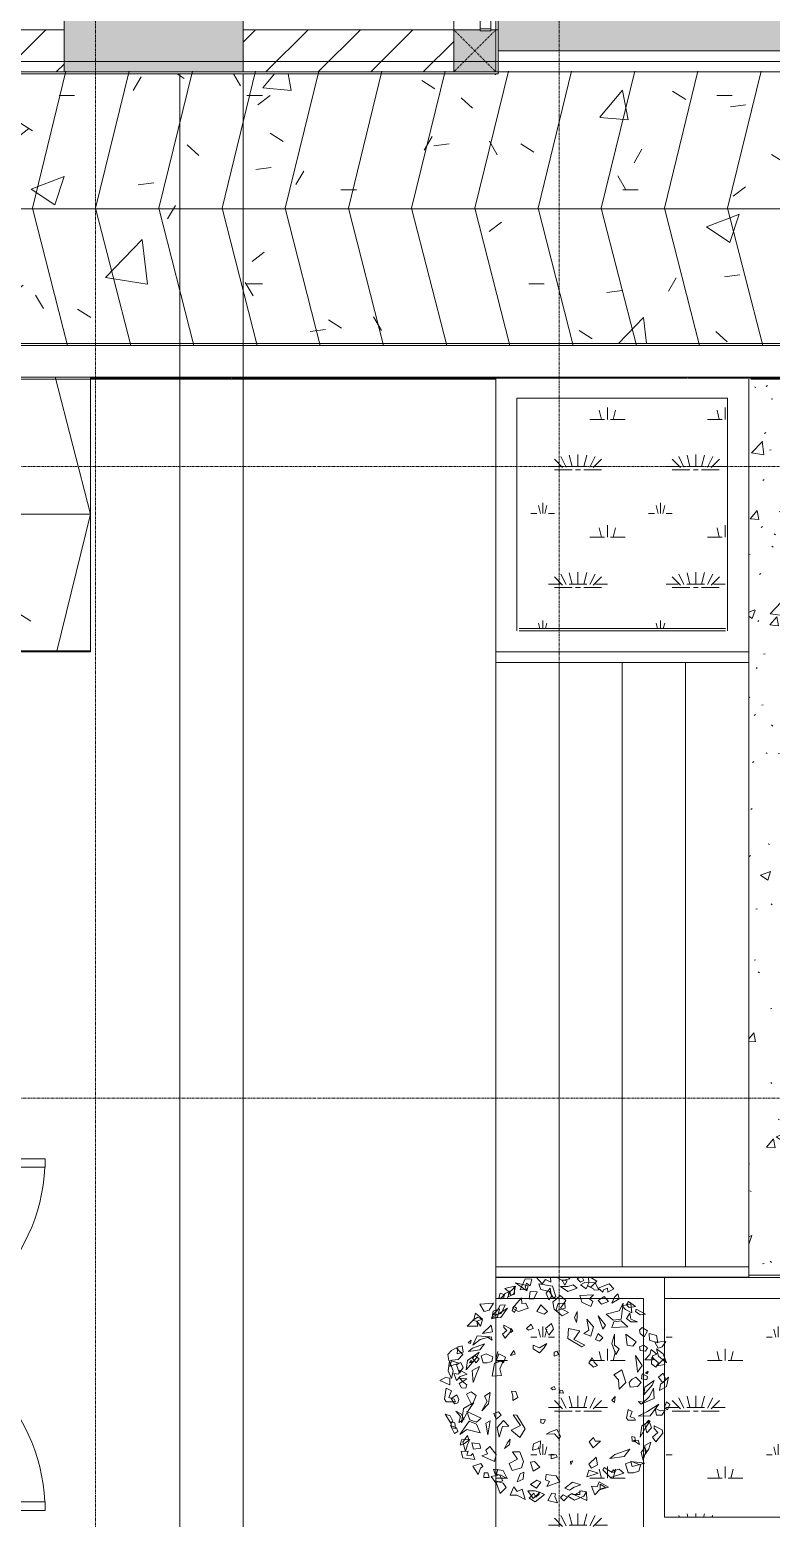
# Model space of a CAD drawing. Header units: millimetres. Extents: x 5357 to 259384, y -16348 to 109893.
# Drawn here: x 52440 to 55959, y 46442 to 53512 of the extents above; entities that cross this region are included whole.
import ezdxf

# ---------------------------------------------------------------- set-up
doc = ezdxf.new("R2010")
doc.units = ezdxf.units.MM
for name, pattern in [('Dash', [6, 3, -3]), ('Grid Line', [22.225, 12.7, -3.175, 3.175, -3.175]), ('IMPORT-Overhead', [3.96875, 2.38125, -1.5875])]:
    doc.linetypes.add(name, pattern=pattern)
for name, color, linetype, lineweight in [('0-1', 7, 'Continuous', 5), ('A-AREA-1', 30, 'IMPORT-Overhead', 9), ('A-DETL-GENF', 92, 'Continuous', 9), ('A-DETL-THIN', 151, 'Continuous', 9), ('A-DOOR', 31, 'Continuous', 9), ('A-DOOR-FRAM', 31, 'Continuous', 9), ('A-FLOR', 192, 'Continuous', 9), ('A-FLOR-HRAL', 11, 'Continuous', 9), ('A-FLOR-PATT', 8, 'Continuous', 9), ('A-WALL', 113, 'Continuous', 9), ('A-WALL-3', 113, 'Continuous', 18), ('A-WALL-PATT', 111, 'Continuous', 9), ('G-IMPT', 8, 'Continuous', 9), ('L-PLNT-1', 7, 'Continuous', 9), ('M-EQPM', 50, 'Continuous', 9), ('S-BEAM-1', 53, 'Continuous', 9), ('S-COLS', 52, 'Continuous', 9), ('S-COLS-1', 253, 'Continuous', 5), ('S-COLS-2', 9, 'Continuous', 18), ('S-COLS-5', 52, 'Continuous', 18), ('S-COLS-6', 52, 'Dash', 9), ('S-COLS-HDLN', 52, 'Dash', 9), ('S-GRID-1', 1, 'Grid Line', 9), ('S-STRS', 31, 'Continuous', 9)]:
    doc.layers.add(name, color=color, linetype=linetype, lineweight=lineweight)
pattern_1 = [(45, (0, 0), (-124.4508, 124.4508), [])]
pattern_2 = [(0, (167.64, 11.2), (558.8, 558.8), [83.82, -16.764, 22.352, -16.764, -419.1]), (0, (167.64, 11.2), (558.8, 558.8), [-139.7, 83.82, -335.28]), (0, (139.7, 27.94), (558.8, 558.8), [55.88, -41.91, 83.82, -41.91, -335.28]), (0, (139.7, 27.94), (558.8, 558.8), [-223.52, 55.88, -279.4]), (0, (335.3, 251.46), (558.8, 558.8), [69.85, -27.94, 69.85, -391.16]), (0, (55.9, 363.2), (558.8, 558.8), [27.94, -55.88, 27.94, -447.04]), (90, (111.76, 363.2), (-558.8, 558.8), [50.292, -508.508]), (90, (279.4, 27.94), (-558.8, 558.8), [55.88, -502.92]), (90, (419.1, 251.46), (-558.8, 558.8), [55.88, -502.92]), (45, (352.04, 22.35), (0, 558.7996), [55.88, -734.383]), (135, (206.76, 22.35), (-558.7996, 0), [55.88, -734.383]), (63.435, (335.28, 25.15), (-0.0005, 558.8001), [55.88, -1193.635]), (75.964, (307.34, 27.94), (-0.00237, 558.80038), [55.88, -2248.111]), (75.964, (447.04, 251.46), (-0.00237, 558.80038), [44.704, -2259.287]), (75.964, (122.94, 363.22), (-0.00237, 558.80038), [39.116, -2264.875]), (104.036, (251.46, 27.94), (0.00237, 558.80038), [55.88, -2248.111]), (104.036, (391.16, 251.46), (0.00237, 558.80038), [44.704, -2259.287]), (104.036, (100.58, 363.22), (0.00237, 558.80038), [39.116, -2264.875]), (116.565, (223.52, 25.15), (0.0005, 558.8001), [55.88, -1193.634])]

# ---------------------------------------------------------------- blocks, each defined once
blk = doc.blocks.new('NCV_TKTC_KET CAU_rvt-1-TKCS_MB CẢNH QUAN CÂY XANH')
at = {"layer": 'S-COLS-1'}
blk.add_hatch(color=256, dxfattribs=at).paths.add_polyline_path([(53452.6, 53311.9), (53452.6, 53761.9), (52602.6, 53761.9), (52602.6, 53311.9)])
at = {"layer": 'S-BEAM-1'}
blk.add_line((54452.6, 56633.3), (54452.6, 53511.9), dxfattribs=at)
at = {"layer": 'S-COLS-2'}
for p, q in [((52602.6, 53761.9), (52602.6, 53311.9)), ((53452.6, 53311.9), (53452.6, 53761.9)), ((52602.6, 53311.9), (53452.6, 53311.9))]:
    blk.add_line(p, q, dxfattribs=at)
blk = doc.blocks.new('Railing - 50 x 10mm-1251311-TKCS_MB CẢNH QUAN CÂY XANH')
at = {"layer": 'A-FLOR-HRAL'}
for p, q in [((25, 5), (-25, 5)), ((-25, 5), (-25, -5)), ((25, -5), (25, 5)), ((-25, -5), (25, -5))]:
    blk.add_line(p, q, dxfattribs=at)
blk = doc.blocks.new('Railing - Railing-1598497-TKCS_MB CẢNH QUAN CÂY XANH')
at = {"layer": 'A-FLOR-HRAL'}
for p, q in [((54578.6, 56630.3), (54578.6, 53516.9)), ((54628.6, 53516.9), (54628.6, 56630.3))]:
    blk.add_line(p, q, dxfattribs=at)
for p in [(54603.6, 56635.3), (54603.6, 53511.9)]:
    blk.add_blockref('Railing - 50 x 10mm-1251311-TKCS_MB CẢNH QUAN CÂY XANH', p)
blk = doc.blocks.new('CAY BACH TRINH - CAY BACH TRINH_dwg-V414-TKCS_MB CẢNH QUAN CÂY XANH')
at = {"layer": 'G-IMPT', "flags": 128}
for points in [[(-477, 1437), (-459, 1512), (-646, 1555)], [(-578, 1452), (-505, 1613), (-404, 1608), (-431, 1511), (-482, 1548), (-505, 1489), (-486, 1456)], [(121, 1587), (40, 1602), (86, 1521)], [(533, 1553), (590, 1452), (520, 1446), (509, 1467), (423, 1512), (399, 1468), (319, 1525), (383, 1562)], [(-874, 1403), (-896, 1328), (-826, 1327), (-809, 1379)], [(-870, 1320), (-769, 1323), (-719, 1438), (-798, 1395)], [(-715, 1368), (-728, 1408), (-805, 1472), (-663, 1508), (-663, 1385)], [(-648, 1504), (-672, 1392), (-758, 1347), (-746, 1419), (-706, 1444)], [(-556, 1333), (-692, 1179), (-600, 1129), (-460, 1181), (-492, 1255), (-553, 1247)], [(-428, 1425), (-446, 1319), (-376, 1318), (-327, 1420)], [(-83, 1327), (-48, 1351), (-99, 1506), (-301, 1542), (-270, 1454), (-140, 1428)], [(-133, 1478), (-191, 1403), (-152, 1303), (-113, 1353)], [(14, 1366), (-94, 1266), (-74, 1166), (43, 1066), (140, 1116), (23, 1178), (101, 1291)], [(23, 1503), (131, 1428), (267, 1478), (209, 1528), (131, 1503)], [(511, 1378), (306, 1366), (335, 1266), (472, 1203), (501, 1278), (452, 1316)], [(579, 1478), (745, 1541), (813, 1466), (725, 1416), (716, 1478), (657, 1453), (647, 1416)], [(667, 1353), (579, 1291), (628, 1241), (735, 1278)], [(871, 1391), (823, 1341), (784, 1253), (891, 1316)], [(-1364, 914), (-1208, 910), (-1218, 988), (-1136, 1017), (-1240, 1107), (-1267, 1010)], [(-1174, 1238), (-1112, 1130), (-1037, 1152), (-972, 1252)], [(-766, 1181), (-866, 1042), (-1009, 1038), (-900, 1094)], [(-996, 1019), (-915, 1047), (-883, 1171), (-978, 1137)], [(-989, 1076), (-860, 1099), (-799, 1231), (-876, 1225), (-913, 1152)], [(-697, 1145), (-671, 1210), (-634, 1180), (-660, 1114)], [(-269, 1228), (-328, 1128), (-220, 1091), (-172, 1128)], [(-50, 1140), (92, 1178), (86, 1252), (-14, 1249)], [(267, 1128), (228, 1041), (257, 966), (267, 1041)], [(696, 1091), (891, 1141), (949, 1253), (920, 1016), (803, 1003)], [(1064, 1244), (1080, 1108), (985, 1158), (937, 1212)], [(1027, 1278), (998, 1228), (1037, 1191), (1135, 1203)], [(1144, 1166), (1135, 1128), (1203, 1078), (1281, 1091)], [(-1164, 910), (-1135, 1007), (-1204, 1044), (-1282, 1000), (-1216, 980)], [(-1010, 928), (-1137, 803), (-990, 828)], [(-840, 791), (-799, 735), (-718, 839), (-724, 876), (-821, 927), (-821, 894), (-775, 847)], [(-415, 941), (-483, 878), (-454, 853), (-386, 878)], [(-113, 953), (-201, 878), (-152, 778), (-84, 866)], [(413, 1016), (443, 853), (365, 803), (472, 766), (511, 903)], [(647, 866), (579, 1066), (686, 928)], [(813, 978), (784, 891), (1018, 903), (920, 991)], [(1047, 1103), (998, 1028), (1066, 978), (1164, 978), (1066, 1016)], [(1261, 753), (1203, 803), (1193, 853), (1232, 891), (1310, 841)], [(-1302, 703), (-1351, 666), (-1312, 653)], [(-1279, 631), (-1217, 768), (-1027, 752), (-1169, 714)], [(-993, 702), (-1009, 756), (-1064, 751)], [(-717, 878), (-717, 816), (-688, 841)], [(140, 878), (131, 728), (335, 603), (384, 628), (218, 716), (306, 841)], [(579, 803), (540, 716), (599, 691), (647, 741)], [(823, 791), (784, 653), (842, 491), (891, 578), (823, 628)], [(988, 791), (1008, 628), (1096, 616), (1144, 678)], [(1339, 702), (1463, 665), (1444, 774), (1337, 802)], [(1422, 673), (1471, 586), (1531, 604), (1583, 684)], [(-1595, 553), (-1527, 591), (-1429, 491), (-1497, 416), (-1634, 403), (-1653, 491)], [(-1424, 524), (-1440, 618), (-1501, 607), (-1513, 501)], [(-1380, 266), (-1361, 403), (-1185, 528), (-1224, 441)], [(-1109, 650), (-1174, 560), (-1345, 537), (-1285, 585)], [(-1283, 435), (-1251, 475), (-1188, 428), (-1232, 366)], [(-1065, 367), (-1127, 366), (-1158, 473), (-1082, 500), (-981, 458), (-1000, 389)], [(-942, 366), (-893, 503), (-795, 453), (-825, 366), (-873, 403)], [(-721, 477), (-654, 499), (-671, 550)], [(-220, 591), (-289, 516), (-386, 578), (-386, 628), (-289, 591), (-181, 653)], [(-74, 528), (-35, 541), (-6, 491), (-74, 466)], [(1135, 478), (1232, 328), (1164, 228), (1154, 328)], [(1310, 591), (1252, 628), (1193, 603), (1203, 553), (1281, 541)], [(1270, 413), (1394, 410), (1386, 473), (1452, 496), (1368, 568), (1347, 490)], [(1378, 453), (1369, 353), (1437, 303), (1476, 366)], [(1447, 578), (1476, 466), (1593, 366), (1544, 503)], [(-1597, 135), (-1570, 248), (-1626, 391), (-1648, 247)], [(-1619, 320), (-1482, 361), (-1595, 398)], [(-1363, 198), (-1471, 259), (-1494, 200), (-1562, 210), (-1523, 107), (-1467, 166)], [(-1478, 213), (-1422, 297), (-1459, 373), (-1523, 336)], [(-1328, 370), (-1279, 378), (-1302, 402)], [(-1274, 77), (-1290, 255), (-1183, 312), (-1221, 219)], [(-855, 181), (-881, 279), (-825, 405), (-958, 362), (-994, 169)], [(491, 441), (443, 366), (511, 303), (569, 328), (521, 378)], [(813, 191), (881, 116), (891, -22), (988, 78), (930, 266)], [(1319, 245), (1280, 215), (1311, 205)], [(1553, 425), (1451, 325), (1568, 345)], [(-1619, 40), (-1622, 139), (-1683, 152), (-1767, 105)], [(-1482, 60), (-1448, -1), (-1384, -6), (-1369, 43), (-1433, 90)], [(-1478, 141), (-1429, 91), (-1371, 128)], [(-74, 16), (-123, -9), (-94, -34), (-55, -22)], [(1085, 125), (1140, 155), (1218, 75), (1163, 15), (1054, 5), (1038, 75)], [(1310, 166), (1300, 116), (1222, 128), (1232, 203)], [(1256, -105), (1272, 5), (1412, 105), (1381, 35)], [(1476, 153), (1534, 78), (1583, 116), (1544, 216)], [(1624, 156), (1594, 16), (1487, -41), (1502, 50), (1551, 81)], [(-1595, -47), (-1673, -9), (-1702, -172), (-1673, -209), (-1536, -209), (-1556, -172), (-1634, -147)], [(-1515, -106), (-1486, -178), (-1501, -227), (-1553, -242), (-1599, -161)], [(-1291, -267), (-1232, -115), (-1304, -62), (-1376, -95)], [(-1145, -345), (-1046, -242), (-1021, -71), (-1105, -125), (-1069, -201)], [(-688, -191), (-610, -147), (-641, -60), (-704, -55), (-685, -122)], [(11, -79), (65, -80), (51, -44), (11, -37)], [(832, -134), (784, -184), (823, -222)], [(1179, -205), (1218, -245), (1264, -215)], [(1398, -9), (1408, -159), (1232, -234), (1339, -134)], [(1563, -293), (1595, -211), (1641, -250), (1609, -331)], [(-1604, -526), (-1578, -497), (-1615, -421), (-1690, -396)], [(-1489, -516), (-1411, -473), (-1448, -396), (-1534, -351), (-1465, -430)], [(-1449, -521), (-1419, -309), (-1263, -222), (-1351, -346)], [(-1224, -515), (-1157, -451), (-1369, -353), (-1324, -476)], [(-935, -470), (-860, -411), (-900, -361), (-966, -383)], [(-582, -741), (-504, -613), (-626, -407), (-681, -406), (-575, -561), (-711, -631)], [(1085, -355), (1023, -325), (999, -455), (1023, -485), (1132, -485), (1116, -455), (1054, -435)], [(1477, -247), (1352, -421), (1173, -426), (1309, -356)], [(1427, -309), (1447, -409), (1525, -409), (1573, -334), (1505, -346)], [(-1553, -680), (-1504, -649), (-1521, -598), (-1613, -563)], [(-1546, -521), (-1536, -609), (-1595, -596), (-1604, -509)], [(-1173, -669), (-1368, -622), (-1473, -694), (-1336, -498), (-1227, -542)], [(-1024, -493), (-1058, -702), (-1088, -530)], [(-888, -735), (-838, -578), (-745, -570), (-823, -487), (-921, -590)], [(-229, -532), (-269, -525), (-272, -467), (-200, -477)], [(-129, -656), (-34, -622), (23, -722), (0, -767), (-69, -688), (-193, -693)], [(1202, -735), (1225, -565), (1350, -495), (1280, -595)], [(1330, -484), (1271, -546), (1300, -671), (1369, -596)], [(1384, -736), (1435, -805), (1537, -675), (1529, -628), (1408, -565), (1408, -607), (1465, -665)], [(-1468, -852), (-1402, -831), (-1326, -772), (-1450, -777)], [(-1390, -946), (-1429, -809), (-1361, -709), (-1332, -796), (-1361, -846)], [(-1270, -915), (-1163, -901), (-1183, -834), (-1295, -817)], [(-1144, -1010), (-957, -1095), (-936, -993), (-1027, -873), (-1088, -926), (-1063, -982)], [(-811, -903), (-736, -844), (-727, -764), (-770, -826)], [(-393, -926), (-281, -901), (-277, -790), (-378, -835)], [(614, -795), (506, -893), (444, -803), (510, -740), (536, -796)], [(1124, -735), (1132, -805), (1085, -795), (1077, -725)], [(1193, -846), (1173, -780), (1104, -785)], [(1359, -809), (1271, -859), (1281, -984), (1330, -909)], [(-1251, -1066), (-1426, -1044), (-1452, -946), (-1351, -943), (-1371, -1002), (-1308, -1008), (-1282, -979)], [(-698, -1231), (-557, -1193), (-527, -1096), (-584, -953), (-693, -951), (-619, -1061), (-741, -1124)], [(-384, -1242), (-286, -1181), (-363, -1098), (-424, -1108)], [(-120, -1056), (-31, -1033), (-45, -997), (-117, -988)], [(176, -1143), (205, -1087), (168, -1096)], [(550, -1034), (443, -1134), (482, -1196), (569, -1146)], [(1048, -911), (967, -1024), (753, -1052), (829, -993)], [(1103, -1266), (1025, -1267), (986, -1133), (1081, -1099), (1208, -1151), (1184, -1238)], [(1066, -1096), (1086, -1171), (1271, -1121)], [(1249, -1075), (1218, -965), (1272, -885), (1295, -955), (1272, -995)], [(-1130, -1172), (-1165, -1196), (-1203, -1289), (-1280, -1164), (-1162, -1128)], [(-1117, -1335), (-1039, -1334), (-1059, -1267), (-1114, -1266)], [(-883, -1296), (-1010, -1321), (-942, -1409), (-834, -1384)], [(-771, -1348), (-831, -1232), (-975, -1212), (-947, -1284), (-866, -1298)], [(-622, -1399), (-535, -1360), (-523, -1254), (-580, -1280)], [(-180, -1469), (12, -1396), (-45, -1309), (-194, -1290), (-200, -1370), (-142, -1392)], [(411, -1324), (581, -1272), (441, -1226)], [(667, -1184), (647, -1221), (764, -1334), (959, -1271), (891, -1209), (764, -1246)], [(775, -1261), (835, -1251), (807, -1222)], [(-872, -1573), (-787, -1482), (-829, -1416), (-944, -1384)], [(-505, -1659), (-547, -1509), (-620, -1542), (-671, -1472), (-727, -1598), (-626, -1595)], [(-386, -1646), (-464, -1534), (-357, -1534), (-289, -1559)], [(-215, -1584), (-355, -1693), (-443, -1641), (-373, -1567), (-346, -1624), (-297, -1583), (-299, -1545)], [(-336, -1491), (-270, -1405), (-332, -1372), (-423, -1439)], [(323, -1445), (199, -1404), (83, -1492), (153, -1523), (221, -1476)], [(228, -1671), (131, -1609), (189, -1571), (209, -1584), (306, -1584), (306, -1534), (404, -1546), (365, -1609)], [(411, -1674), (406, -1550), (330, -1534), (226, -1592)], [(731, -1476), (595, -1400), (567, -1474), (481, -1461), (531, -1590), (600, -1516)], [(608, -1509), (686, -1484), (608, -1434)], [(-55, -1574), (-63, -1616), (-24, -1708), (-167, -1674), (-109, -1565)], [(69, -1680), (123, -1624), (62, -1590), (23, -1629)]]:
    blk.add_lwpolyline(points, close=True, dxfattribs=at)
for points in [[(-342, 1637), (-250, 1541), (-201, 1603), (-123, 1566), (-128, 1637)], [(-23, 1637), (-25, 1628), (43, 1591), (160, 1616), (135, 1637)], [(307, 1637), (267, 1616), (316, 1566), (365, 1591), (343, 1637)], [(423, 1516), (443, 1553), (434, 1637)], [(459, 1637), (560, 1578), (472, 1491), (423, 1516)]]:
    blk.add_lwpolyline(points, dxfattribs=at)
blk = doc.blocks.new('CAY BACH TRINH - CAY BACH TRINH-V415-TKCS_MB CẢNH QUAN CÂY XANH')
at = {"xscale": 0.3200000000000001, "yscale": 0.3200000000000001, "zscale": 0.3200000000000001}
blk.add_blockref('CAY BACH TRINH - CAY BACH TRINH_dwg-V414-TKCS_MB CẢNH QUAN CÂY XANH', (0, 0), dxfattribs=at)
blk = doc.blocks.new('TKTC_NAP THAM BE NUOC NGAM_260130 - TKTC_XREF_260130_NAP THAM BE NUOC NGAM_dwg-4013458-TKCS_MB CẢNH QUAN CÂY XANH')
at = {"layer": 'G-IMPT'}
for p, q in [((-150009, 148879.7), (-150009, 140124.7)), ((-149709, 148879.7), (-149709, 140124.7))]:
    blk.add_line(p, q, dxfattribs=at)
at = {"layer": 'G-IMPT', "flags": 128}
blk.add_lwpolyline([(-135209, 141325.1), (-135209, 153614.7), (-142034, 153614.7), (-142034, 148889.7), (-148499, 148889.7)], dxfattribs=at)
blk = doc.blocks.new('TKTC_NAP THAM BE NUOC NGAM_260130 - NẮP THĂM BỂ NƯỚC NGẦM-2336355-TKCS_MB CẢNH QUAN CÂY XANH')
blk.add_blockref('TKTC_NAP THAM BE NUOC NGAM_260130 - TKTC_XREF_260130_NAP THAM BE NUOC NGAM_dwg-4013458-TKCS_MB CẢNH QUAN CÂY XANH', (150009, -139814.7))
blk = doc.blocks.new('Top Rail Type - Top Rail_Internal_-2412085-TKCS_MB CẢNH QUAN CÂY XANH')
at = {"layer": 'A-FLOR-HRAL'}
for p, q in [((54652.6, 47586.7), (54652.6, 47636.7)), ((54652.6, 47636.7), (55852.6, 47636.7)), ((55852.6, 47586.7), (54652.6, 47586.7)), ((55852.6, 47636.7), (55852.6, 47586.7))]:
    blk.add_line(p, q, dxfattribs=at)
blk = doc.blocks.new('Top Rail Type - Top Rail_Internal_-V423-TKCS_MB CẢNH QUAN CÂY XANH')
at = {"layer": 'A-FLOR-HRAL'}
for p, q in [((54652.6, 47586.7), (54652.6, 47636.7)), ((55852.6, 47636.7), (54652.6, 47636.7)), ((55852.6, 47586.7), (54652.6, 47586.7)), ((55852.6, 47586.7), (55852.6, 47636.7))]:
    blk.add_line(p, q, dxfattribs=at)
blk = doc.blocks.new('Top Rail Type - Top Rail_Internal_-2412096-TKCS_MB CẢNH QUAN CÂY XANH')
at = {"layer": 'A-FLOR-HRAL'}
for p, q in [((54652.6, 50507.5), (54652.6, 50557.5)), ((54652.6, 50557.5), (55819.3, 50557.5)), ((55852.6, 50557.5), (55852.6, 50507.5)), ((55852.6, 50507.5), (54652.6, 50507.5))]:
    blk.add_line(p, q, dxfattribs=at)
blk = doc.blocks.new('Top Rail Type - Top Rail_Internal_-V424-TKCS_MB CẢNH QUAN CÂY XANH')
at = {"layer": 'A-FLOR-HRAL'}
for p, q in [((54652.6, 50507.5), (54652.6, 50557.5)), ((55819.3, 50557.5), (54652.6, 50557.5)), ((55852.6, 50507.5), (55852.6, 50557.5)), ((55852.6, 50507.5), (54652.6, 50507.5))]:
    blk.add_line(p, q, dxfattribs=at)
blk = doc.blocks.new('FD_07 - DIG_01-1800x2200-CỬA ĐI 2 CÁNH 2-2150742-TKCS_MB CẢNH QUAN CÂY XANH')
at = {"layer": 'A-DETL-GENF'}
for p, q in [((-860, 960), (-860, 100)), ((-820, 960), (-860, 960)), ((-820, 100), (-820, 960)), ((820, 100), (820, 960)), ((820, 960), (860, 960)), ((860, 960), (860, 100)), ((-860, 100), (-820, 100)), ((860, 100), (820, 100)), ((-835, -960), (-835, -100)), ((-835, -100), (-795, -100)), ((-795, -100), (-795, -960)), ((835, -100), (795, -100)), ((795, -100), (795, -960)), ((835, -960), (835, -100)), ((-795, -960), (-835, -960)), ((795, -960), (835, -960))]:
    blk.add_line(p, q, dxfattribs=at)
for centre, start, end in [((-860, 100), 0, 87.33412), ((860, 100), 92.66588, 180), ((-835, -100), 272.66588, 360), ((835, -100), 180, 267.33412)]:
    blk.add_arc(centre, 860, start, end, dxfattribs=at)
at = {"layer": 'A-DOOR'}
for p, q in [((-860, 100), (860, 100)), ((850, -100), (-850, -100))]:
    blk.add_line(p, q, dxfattribs=at)
at = {"layer": 'A-DOOR-FRAM'}
for p, q in [((-860, 100), (-900, 100)), ((-900, 100), (-900, -100)), ((-860, 60), (-860, 100)), ((900, 100), (860, 100)), ((860, 100), (860, 60)), ((900, -100), (900, 100)), ((-850, 60), (-860, 60)), ((-850, -100), (-850, 60)), ((860, 60), (850, 60)), ((850, 60), (850, -100)), ((-900, -100), (-850, -100)), ((850, -100), (900, -100))]:
    blk.add_line(p, q, dxfattribs=at)
blk = doc.blocks.new('G1_SOF - BO TRU - 200x200-3050151-TKCS_MB CẢNH QUAN CÂY XANH')
at = {"layer": 'S-COLS-HDLN'}
for p, q in [((-100, 100), (100, -100)), ((100, 100), (-100, -100))]:
    blk.add_line(p, q, dxfattribs=at)

msp = doc.modelspace()

# ---------------------------------------------------------------- hatches: boundary and pattern name
at = {"layer": 'A-FLOR-PATT'}
h = msp.add_hatch(dxfattribs=at)
h.set_pattern_fill('FP_23', color=256, style=0, pattern_type=2)
h.set_pattern_definition(pattern_2)
h.paths.add_polyline_path([(54666.6, 53411.9), (60142.5, 53411.9), (60143.5, 55396.3), (62163.2, 55396.9), (62264.5, 55404), (62363.6, 55422.4), (62460.7, 55452.1), (62556.4, 55494.2), (62631.4, 55536.5), (62713.7, 55596.1), (62789, 55664.9), (62859.7, 55747.3), (62914.6, 55828.1), (62954.4, 55900.2), (62992.6, 55992.4), (63020.3, 56088.3), (63037, 56186.7), (63042.6, 56286.3), (63042.1, 61272.4), (63034.9, 61462.3), (63015.3, 61651.4), (62983.2, 61838.9), (62938.5, 62025), (62881.4, 62208.3), (62811.9, 62388), (62731.2, 62561.6), (62635.7, 62735.2), (62551.3, 62870.1), (62421.8, 63046.6), (62319, 63170.9), (62188.6, 63309.2), (62048.9, 63438.9), (61900.8, 63559.3), (61744.8, 63669.8), (61581.4, 63770.1), (61411, 63859.5), (61234, 63937.8), (61050.3, 64004.7), (60898.6, 64050.6), (60714.7, 64093.3), (60528.6, 64124), (60340.9, 64142.4), (60152.6, 64148.6), (60152.6, 64158.6), (54662.6, 64158.6), (54661.5, 61501.9), (53462.6, 61501.9), (53462.6, 61511.9), (53452.6, 61511.9), (53452.7, 60435.3), (53462.6, 60435.3), (53463.1, 56843.3), (54662.6, 56843.3), (54662.6, 53411.9)])
h = msp.add_hatch(dxfattribs=at)
h.set_pattern_fill('FP_48', color=256, style=0, pattern_type=2)
h.set_pattern_definition([(0, (397.5, 0), (1783.939, 447.04), [73.587, -1264.367, 73.587, -8400.122]), (0, (397.5, 0), (1783.939, 447.04), [-1411.542, -1264.367, 73.587, -2602.321, -4459.847]), (0, (397.5, 0), (1783.939, 447.04), [-5351.816, 73.587, -1264.367, 73.587, -3048.305]), (0, (397.5, 0), (1783.939, 447.04), [-6763.358, -818.382, 73.587, -2156.336]), (119.941, (1066.5, 223.5), (-1278.1943, 1325.0806), [73.718, -1266.61, -8488.752]), (119.941, (1066.5, 223.5), (-1278.1943, 1325.0806), [-1340.33, 73.718, -1266.61, -7148.423]), (119.941, (1066.5, 223.5), (-1278.1943, 1325.0806), [-2680.658, 73.718, -2606.94, -4467.764]), (119.941, (1066.5, 223.5), (-1278.1943, 1325.0806), [-5361.317, 73.718, -1266.61, -3127.435]), (119.941, (1066.5, 223.5), (-1278.1943, 1325.0806), [-6701.646, 73.718, -819.835, -2233.882]), (119.941, (1066.5, 223.5), (-1278.1943, 1325.0806), [-7595.2, 73.718, -2160.164]), (240.059, (1289.5, 1117.6), (-505.7228, -1772.1156), [73.718, -1266.61, -8488.752]), (240.059, (1289.5, 1117.6), (-505.7228, -1772.1156), [-1340.33, 73.718, -1266.61, -7148.423]), (240.059, (1289.5, 1117.6), (-505.7228, -1772.1156), [-2680.658, 73.718, -2606.94, -4467.764]), (240.059, (1289.5, 1117.6), (-505.7228, -1772.1156), [-5361.317, 73.718, -1266.61, -3127.435]), (240.059, (1289.5, 1117.6), (-505.7228, -1772.1156), [-6701.646, 73.718, -819.835, -2233.882]), (240.059, (1289.5, 1117.6), (-505.7228, -1772.1156), [-7595.2, 73.718, -2160.164])])
h.paths.add_polyline_path([(58993, 52021.9), (59152.5, 52021.9), (59152.5, 53311.9), (54662.6, 53311.9), (54662.6, 53301.9), (50802.6, 53301.9), (50802.6, 52021.9), (58616.2, 52021.9)])
h.paths.add_polyline_path([(50602.6, 52021.9), (50602.6, 53301.9), (50352.5, 53301.9), (50352.5, 52021.9)])
h = msp.add_hatch(dxfattribs=at)
h.set_pattern_fill('FP_49', color=256, style=0, pattern_type=2)
h.set_pattern_definition([(50.067, (397.5, 0), (1599.437, -140.254), [167.477, -1842.243]), (354.988, (397.5, 0), (-309.398, 1681.3), [133.798, -1471.776]), (100.427, (530.8, -11.7), (1290.04, 1541.03), [142.46, -1567.07]), (46.252, (397.5, 447), (2379.867, -369.96), [251.176, -2762.93]), (96.62, (595.8, 416.2), (2084.23, 2177.345), [213.7, -2350.715]), (351.164, (397.5, 447), (2084.21, 2177.36), [200.704, -2207.75]), (21.045, (620.5, 335.3), (1331.052, -899.942), [167.295, -1840.247]), (325.937, (620.5, 335.3), (542.58, 1620.853), [133.894, -1472.84]), (71.492, (731.4, 260.3), (1873.634, 720.914), [142.438, -1566.82]), (37.565, (397.5, 0), (27.121, 744.0844), [73.652, -1381.534, 73.652, -1421.708, -1478.621]), (37.565, (397.5, 0), (27.121, 744.0844), [-2950.546, 73.652, -1404.97]), (7.518, (397.5, 0), (586.618, 881.594), [73.59, -778.275, 73.59, -1346.928, -563.078]), (7.518, (397.5, 0), (586.618, 881.594), [-2272.384, 73.59, -489.488]), (327.439, (-99.75, 0), (1190.3834, -50.406), [73.638, -484.224, 73.638, -1666.892, -2309.549]), (327.439, (-99.75, 0), (1190.3834, -50.406), [-2298.39, 73.638, -2235.91]), (317.433, (-322.7, 0), (1300.459, 223.765), [73.667, -651.841, 73.667, -1082.682, -1640.765]), (317.433, (-322.7, 0), (1300.459, 223.765), [-1881.857, 73.667, -1567.098])])
h.paths.add_polyline_path([(58993, 52021.9), (59152.5, 52021.9), (59152.5, 53311.9), (54662.6, 53311.9), (54662.6, 53301.9), (50802.6, 53301.9), (50802.6, 52021.9), (58616.2, 52021.9)])
h.paths.add_polyline_path([(50602.6, 52021.9), (50602.6, 53301.9), (50352.5, 53301.9), (50352.5, 52021.9)])
h = msp.add_hatch(dxfattribs=at)
h.set_pattern_fill('FP_43', color=256, style=0, pattern_type=2)
h.set_pattern_definition([(0, (77.38, 0), (1783.939, 447.04), [73.587, -1264.367, 73.587, -1264.367, -7135.755]), (0, (77.38, 0), (1783.939, 447.04), [-2675.908, 73.587, -2602.321, 73.587, -1264.367, -3121.893]), (0, (77.38, 0), (1783.939, 447.04), [-6689.77, 73.587, -818.382, 73.587, -2156.336]), (119.941, (746.35, 223.5), (-1278.1943, 1325.0806), [73.718, -1266.61, -8488.752]), (119.941, (746.35, 223.5), (-1278.1943, 1325.0806), [-1340.33, 73.718, -1266.61, -7148.423]), (119.941, (746.35, 223.5), (-1278.1943, 1325.0806), [-2680.658, 73.718, -2606.94, -4467.764]), (119.941, (746.35, 223.5), (-1278.1943, 1325.0806), [-5361.317, 73.718, -1266.61, -3127.435]), (119.941, (746.35, 223.5), (-1278.1943, 1325.0806), [-6701.646, 73.718, -819.835, -2233.882]), (119.941, (746.35, 223.5), (-1278.1943, 1325.0806), [-7595.2, 73.718, -2160.164]), (240.059, (969.35, 1117.6), (-505.7228, -1772.1156), [73.718, -1266.61, -8488.752]), (240.059, (969.35, 1117.6), (-505.7228, -1772.1156), [-1340.33, 73.718, -1266.61, -7148.423]), (240.059, (969.35, 1117.6), (-505.7228, -1772.1156), [-2680.658, 73.718, -2606.94, -4467.764]), (240.059, (969.35, 1117.6), (-505.7228, -1772.1156), [-5361.317, 73.718, -1266.61, -3127.435]), (240.059, (969.35, 1117.6), (-505.7228, -1772.1156), [-6701.646, 73.718, -819.835, -2233.882]), (240.059, (969.35, 1117.6), (-505.7228, -1772.1156), [-7595.2, 73.718, -2160.164])])
h.paths.add_polyline_path([(52727.6, 50561.9), (52727.6, 51851.9), (50802.6, 51851.9), (50802.6, 51461.9), (50352.5, 51461.9), (50352.5, 50571.9), (51662.5, 50571.9), (51662.5, 50561.9)])
h.paths.add_polyline_path([(50352.5, 51671.9), (50602.6, 51671.9), (50602.6, 51851.9), (50352.5, 51851.9)])
h = msp.add_hatch(dxfattribs=at)
h.set_pattern_fill('FP_44', color=256, style=0, pattern_type=2)
h.set_pattern_definition([(50.067, (77.4, 0), (1599.437, -140.254), [167.477, -1842.243]), (354.988, (77.4, 0), (-309.4, 1681.3), [133.798, -1471.776]), (100.427, (210.7, -11.7), (1290.04, 1541.03), [142.46, -1567.07]), (46.252, (77.4, 447), (2379.867, -369.96), [251.176, -2762.93]), (96.62, (275.7, 416.2), (2084.23, 2177.345), [213.7, -2350.715]), (351.164, (77.4, 447), (2084.21, 2177.36), [200.704, -2207.75]), (21.045, (300.4, 335.3), (1331.052, -899.942), [167.295, -1840.247]), (325.937, (300.4, 335.3), (542.58, 1620.853), [133.894, -1472.84]), (71.492, (411.3, 260.3), (1873.634, 720.914), [142.438, -1566.82]), (37.565, (77.4, 0), (27.121, 744.0844), [73.652, -1381.534, 73.652, -1421.708, -1478.621]), (37.565, (77.4, 0), (27.121, 744.0844), [-2950.546, 73.652, -1404.97]), (7.518, (77.4, 0), (586.618, 881.594), [73.59, -778.275, 73.59, -1346.928, -563.078]), (7.518, (77.4, 0), (586.618, 881.594), [-2272.384, 73.59, -489.488]), (327.439, (-419.9, 0), (1190.3834, -50.406), [73.638, -484.224, 73.638, -1666.892, -2309.549]), (327.439, (-419.9, 0), (1190.3834, -50.406), [-2298.39, 73.638, -2235.91]), (317.433, (-642.9, 0), (1300.459, 223.765), [73.667, -651.841, 73.667, -1082.682, -1640.765]), (317.433, (-642.9, 0), (1300.459, 223.765), [-1881.857, 73.667, -1567.098])])
h.paths.add_polyline_path([(52727.6, 50561.9), (52727.6, 51851.9), (50802.6, 51851.9), (50802.6, 51461.9), (50352.5, 51461.9), (50352.5, 50571.9), (51662.5, 50571.9), (51662.5, 50561.9)])
h.paths.add_polyline_path([(50352.5, 51671.9), (50602.6, 51671.9), (50602.6, 51851.9), (50352.5, 51851.9)])
h = msp.add_hatch(dxfattribs=at)
h.set_pattern_fill('FP_15', color=256, style=0, pattern_type=2)
h.set_pattern_definition([(50, (0, 0), (480.9661, -42.0786), [50.292, -553.212]), (355, (0, 0), (-93.0416, 504.3895), [40.234, -442.57]), (100.451, (40.1, -3.5), (387.9285, 462.3076), [42.742, -470.158]), (46.184, (0, 134.1), (715.649, -110.993), [75.438, -829.818]), (96.636, (59.64, 124.86), (626.7424, 653.2084), [64.112, -705.237]), (351.184, (0, 134.1), (626.7496, 653.2024), [60.35, -663.854]), (21, (67.06, 100.6), (400.2623, -269.9797), [50.292, -553.212]), (326, (67.06, 100.6), (163.1568, 486.2564), [40.234, -442.57]), (71.451, (100.4, 78.1), (563.421, 216.272), [42.742, -470.158]), (37.5, (0, 0), (8.15385, 223.22557), [7.376, -429.829, 7.376, -441.899, -444.246]), (37.5, (0, 0), (8.15385, 223.22557), [-886.48, 7.376, -436.87]), (7.5, (0, 0), (176.404, 264.477), [7.376, -248.778, 7.376, -419.771, -169.316]), (7.5, (0, 0), (176.404, 264.477), [-683.301, 7.376, -161.94]), (327.5, (-149.53, 0), (357.96023, -15.12452), [7.376, -160.264, 7.376, -515.661, -694.03]), (327.5, (-149.53, 0), (357.96023, -15.12452), [-690.677, 7.376, -686.653]), (317.5, (-216.6, 0), (391.0616, 67.1262), [7.376, -210.556, 7.376, -339.974, -492.862]), (317.5, (-216.6, 0), (391.0616, 67.1262), [-565.282, 7.376, -485.485])])
h.paths.add_polyline_path([(57252.6, 47596.3), (57252.6, 51851.9), (55852.6, 51851.9), (55852.6, 47596.3), (57252.6, 47596.3)])
h = msp.add_hatch(dxfattribs=at)
h.set_pattern_fill('FP_23', color=256, style=0, pattern_type=2)
h.set_pattern_definition(pattern_2)
h.paths.add_polyline_path([(55752.6, 50657.5), (55752.6, 51761.9), (54752.6, 51761.9), (54752.6, 50657.5), (54762.6, 50657.5), (54762.6, 50667.5), (55742.6, 50667.5), (55742.6, 50657.5)])
h = msp.add_hatch(dxfattribs=at)
h.set_pattern_fill('FP_23', color=256, style=0, pattern_type=2)
h.set_pattern_definition(pattern_2)
h.paths.add_polyline_path([(54896.9, 45237.4), (55352.6, 45237.4), (55352.6, 47486.3), (54652.6, 47486.3), (54652.6, 45836.9), (52937.6, 45836.9), (52937.6, 45237.4), (54652.6, 45237.4)])
h = msp.add_hatch(dxfattribs=at)
h.set_pattern_fill('FP_23', color=256, style=0, pattern_type=2)
h.set_pattern_definition(pattern_2)
h.paths.add_polyline_path([(61127.6, 46447.4), (61127.6, 47486.3), (55452.6, 47486.3), (55453.4, 46447.4), (61037.1, 46447.4)])
at = {"layer": 'A-WALL-PATT'}
h = msp.add_hatch(dxfattribs=at)
h.set_pattern_fill('FP_1', color=256, style=0, pattern_type=2)
h.set_pattern_definition(pattern_1)
h.paths.add_polyline_path([(48852.6, 53311.9), (52602.6, 53311.9), (52602.6, 53511.9), (48852.6, 53511.9)])
h = msp.add_hatch(dxfattribs=at)
h.set_pattern_fill('FP_1', color=256, style=0, pattern_type=2)
h.set_pattern_definition(pattern_1)
h.paths.add_polyline_path([(53452.6, 53311.9), (54452.6, 53311.9), (54452.6, 53511.9), (53452.6, 53511.9)])
at = {"layer": 'S-COLS-1'}
msp.add_hatch(color=256, dxfattribs=at).paths.add_polyline_path([(54628.6, 53311.9), (54652.6, 53311.9), (54652.6, 53511.9), (54628.6, 53511.9), (54628.6, 53506.9), (54578.6, 53506.9), (54578.6, 53511.9), (54452.6, 53511.9), (54452.6, 53311.9), (54578.6, 53311.9)])

# ---------------------------------------------------------------- linework, layer by layer
at = {"layer": 'A-AREA-1'}
for p, q in [((52727.6, 50557.5), (52727.6, 51857.5)), ((52727.6, 51857.5), (57252.6, 51857.5)), ((54652.6, 51857.5), (54652.6, 50557.5)), ((52727.6, 50557.5), (51662.3, 50557.5)), ((55852.6, 50557.9), (55852.6, 47586.7)), ((54652.6, 50507.5), (54652.6, 47636.7)), ((54652.6, 47636.7), (54652.6, 50507.5)), ((54652.6, 46036.9), (54652.6, 47586.7))]:
    msp.add_line(p, q, dxfattribs=at)
at = {"layer": 'A-DETL-THIN'}
for p, q in [((50352.5, 53361.9), (58952.5, 53361.9)), ((58952.5, 53361.9), (50352.5, 53361.9)), ((50352.5, 53311.9), (59152.5, 53311.9)), ((59152.5, 53311.9), (50352.5, 53311.9)), ((52452.5, 52663.9), (52611.8, 53315.9)), ((52752.5, 52663.9), (52911.8, 53315.9)), ((53052.5, 52663.9), (53211.8, 53315.9)), ((53352.5, 52663.9), (53511.8, 53315.9)), ((53652.5, 52663.9), (53811.8, 53315.9)), ((53952.5, 52663.9), (54111.8, 53315.9)), ((54252.5, 52663.9), (54411.8, 53315.9)), ((54552.5, 52663.9), (54711.8, 53315.9)), ((54852.5, 52663.9), (55011.8, 53315.9)), ((55152.5, 52663.9), (55311.8, 53315.9)), ((55452.5, 52663.9), (55611.8, 53315.9)), ((55752.5, 52663.9), (55911.8, 53315.9)), ((50352.5, 52661.9), (59152.5, 52661.9)), ((52452.5, 52663.9), (52619.2, 52011.9)), ((52752.5, 52663.9), (52919.2, 52011.9)), ((53052.5, 52663.9), (53219.2, 52011.9)), ((53352.5, 52663.9), (53519.2, 52011.9)), ((53652.5, 52663.9), (53819.2, 52011.9)), ((53952.5, 52663.9), (54119.2, 52011.9)), ((54252.5, 52663.9), (54419.2, 52011.9)), ((54552.5, 52663.9), (54719.2, 52011.9)), ((54852.5, 52663.9), (55019.2, 52011.9)), ((55152.5, 52663.9), (55319.2, 52011.9)), ((55452.5, 52663.9), (55619.2, 52011.9)), ((55752.5, 52663.9), (55919.2, 52011.9)), ((59152.5, 52011.9), (50352.5, 52011.9)), ((50352.5, 52011.9), (59152.5, 52011.9)), ((52652.6, 51861.9), (50352.5, 51861.9)), ((52652.6, 51861.9), (50952.5, 51861.9)), ((52727.6, 51211.9), (52560.9, 51863.9)), ((52727.6, 50561.9), (52727.6, 51861.9)), ((52727.6, 51211.9), (50352.5, 51211.9)), ((52727.6, 51211.9), (52568.2, 50559.9)), ((50352.5, 50561.9), (52652.6, 50561.9)), ((50352.5, 50561.9), (52727.6, 50561.9))]:
    msp.add_line(p, q, dxfattribs=at)
at = {"layer": 'A-FLOR'}
for p, q in [((52727.6, 51851.9), (52727.6, 50561.9)), ((52727.6, 50561.9), (51662.5, 50561.9)), ((54652.6, 47636.7), (54652.6, 50507.5)), ((54652.6, 45836.9), (54652.6, 47586.7))]:
    msp.add_line(p, q, dxfattribs=at)
at = {"layer": 'A-WALL'}
for p, q in [((54652.6, 53511.9), (54652.6, 56625.2)), ((54662.6, 56625.2), (54662.6, 53511.9)), ((54452.6, 53311.9), (54452.6, 53511.9)), ((54662.6, 53411.9), (60152.5, 53411.9)), ((60262.5, 53311.9), (54662.6, 53311.9)), ((50342.5, 52021.9), (59162.5, 52021.9)), ((59152.5, 52011.9), (50352.5, 52011.9)), ((54652.6, 51851.9), (50342.5, 51851.9)), ((59152.5, 51861.9), (50352.5, 51861.9)), ((54652.6, 50557.5), (54652.6, 51861.9)), ((55852.6, 51851.9), (55852.6, 50557.5)), ((59162.5, 51851.9), (55862.6, 51851.9)), ((55752.6, 51761.9), (54752.6, 51761.9)), ((54752.6, 51761.9), (54752.6, 50657.5)), ((55752.6, 50657.5), (55752.6, 51761.9)), ((54762.6, 50667.5), (55742.6, 50667.5)), ((54762.6, 50657.5), (55742.6, 50657.5)), ((55819.3, 50557.5), (55852.6, 50557.5)), ((75927.6, 47586.3), (54652.6, 47586.3)), ((55452.6, 47586.3), (55452.6, 46447.4)), ((55852.6, 47596.3), (75937.6, 47596.3)), ((55352.6, 47486.3), (54652.6, 47486.3)), ((55352.6, 45237.4), (55352.6, 47486.3)), ((75827.6, 47486.3), (55452.6, 47486.3)), ((55452.6, 46447.4), (75927.6, 46447.4))]:
    msp.add_line(p, q, dxfattribs=at)
at = {"layer": 'A-WALL-3'}
for p, q in [((52602.6, 53511.9), (48852.6, 53511.9)), ((52602.6, 53311.9), (52602.6, 53511.9)), ((54452.6, 53511.9), (53452.6, 53511.9)), ((53452.6, 53511.9), (53452.6, 53311.9)), ((54662.6, 53511.9), (54652.6, 53511.9)), ((54652.6, 53511.9), (54652.6, 53311.9)), ((54662.6, 53301.9), (54662.6, 53511.9)), ((54652.6, 53311.9), (48852.5, 53311.9)), ((48862.5, 53301.9), (54662.6, 53301.9))]:
    msp.add_line(p, q, dxfattribs=at)
at = {"layer": 'S-COLS'}
msp.add_line((54452.6, 53511.9), (54452.6, 53311.9), dxfattribs=at)
at = {"layer": 'S-COLS-5'}
for p, q in [((54578.6, 53511.9), (54452.6, 53511.9)), ((54652.6, 53511.9), (54628.6, 53511.9)), ((54652.6, 53311.9), (54652.6, 53511.9)), ((54452.6, 53311.9), (54652.6, 53311.9))]:
    msp.add_line(p, q, dxfattribs=at)
at = {"layer": 'S-GRID-1'}
for p, q in [((52752.6, 20960.6), (52752.6, 80482.7)), ((54952.6, 20960.6), (54952.6, 80482.7)), ((130319.3, 51436.9), (29351.8, 51436.9)), ((130319.3, 48436.9), (29351.8, 48436.9))]:
    msp.add_line(p, q, dxfattribs=at)
at = {"layer": 'S-STRS'}
for p, q in [((54652.6, 47636.7), (54652.6, 50507.5)), ((54952.6, 47636.7), (54952.6, 50507.5)), ((55252.6, 47636.7), (55252.6, 50507.5)), ((55552.6, 47636.7), (55552.6, 50507.5)), ((55852.6, 47636.7), (55852.6, 50507.5))]:
    msp.add_line(p, q, dxfattribs=at)

# ---------------------------------------------------------------- block references
at = {"layer": '0-1'}
msp.add_blockref('NCV_TKTC_KET CAU_rvt-1-TKCS_MB CẢNH QUAN CÂY XANH', (0, 0), dxfattribs=at)
at = {"layer": 'A-DOOR', "rotation": 89.99999999999993}
msp.add_blockref('FD_07 - DIG_01-1800x2200-CỬA ĐI 2 CÁNH 2-2150742-TKCS_MB CẢNH QUAN CÂY XANH', (51552.5, 47314.6), dxfattribs=at)
at = {"layer": 'A-FLOR-HRAL'}
for name in ['Railing - Railing-1598497-TKCS_MB CẢNH QUAN CÂY XANH', 'Top Rail Type - Top Rail_Internal_-2412096-TKCS_MB CẢNH QUAN CÂY XANH', 'Top Rail Type - Top Rail_Internal_-V424-TKCS_MB CẢNH QUAN CÂY XANH', 'Top Rail Type - Top Rail_Internal_-2412085-TKCS_MB CẢNH QUAN CÂY XANH', 'Top Rail Type - Top Rail_Internal_-V423-TKCS_MB CẢNH QUAN CÂY XANH']:
    msp.add_blockref(name, (0, 0), dxfattribs=at)
at = {"layer": 'L-PLNT-1'}
msp.add_blockref('CAY BACH TRINH - CAY BACH TRINH-V415-TKCS_MB CẢNH QUAN CÂY XANH', (54952.6, 47062.7), dxfattribs=at)
at = {"layer": 'M-EQPM'}
msp.add_blockref('TKTC_NAP THAM BE NUOC NGAM_260130 - NẮP THĂM BỂ NƯỚC NGẦM-2336355-TKCS_MB CẢNH QUAN CÂY XANH', (53152.6, 44236.9), dxfattribs=at)
at = {"layer": 'S-COLS-6'}
msp.add_blockref('G1_SOF - BO TRU - 200x200-3050151-TKCS_MB CẢNH QUAN CÂY XANH', (54552.6, 53411.9), dxfattribs=at)

doc.saveas('drawing.dxf')
